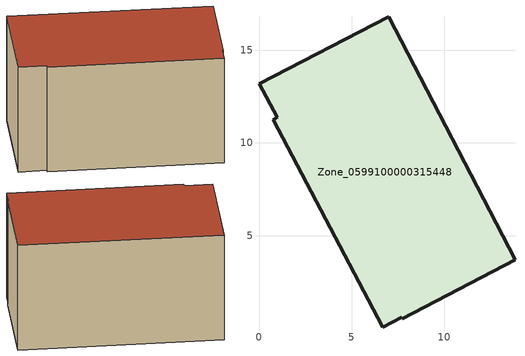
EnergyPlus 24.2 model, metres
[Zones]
Zone_0599100000315448
 floor ground (C_G): 0.98,11.38 0,13.19 6.99,16.8 13.81,3.69 7.72,0.52 7.69,0.58 6.69,0.06 0.77,11.25 z0
 wall outside (C_F): 13.81,3.69 6.99,16.8 0,13.19 0.98,11.38 0.77,11.25 6.69,0.06 7.69,0.58 7.72,0.52 13.81,3.69 z0:8.42
 roof outside (C_R): 6.69,0.06 7.69,0.58 7.72,0.52 13.81,3.69 6.99,16.8 0,13.19 0.98,11.38 0.77,11.25 z8.42
[BUILDING]
Pand.0599100000315448: North Axis=0; Terrain=City; Loads Convergence Tolerance Value=0.04; Temperature Convergence Tolerance Value=0.4; Solar Distribution=FullExterior; Maximum Number of Warmup Days=25; Minimum Number of Warmup Days=1
[Site:Location]
Rotterdam.The.Hague.AP_ZH_NLD Design_Conditions: Latitude=51.96; Longitude=4.45; Time Zone=1; Elevation=-4.5
[SITE:GROUNDTEMPERATURE:BUILDINGSURFACE]
18, 18, 18, 18, 18, 18, 18, 18, 18, 18, 18, 18
[MATERIAL] Thermal Absorptance=0.9; Solar Absorptance=0.7; Visible Absorptance=0.7
Name | Roughness | Thickness | Conductivity | Density | Specific Heat
G.TC.1946 | MediumSmooth | 0.15 | 1 | 540 | 1210
F.TC.1946 | Rough | 0.3 | 0.857143 | 1920 | 840
R.TC.1946 | MediumRough | 0.2 | 0.909091 | 1500 | 1000
[CONSTRUCTION]
C_G: G.TC.1946
C_F: F.TC.1946
C_R: R.TC.1946
[ZONE]
Zone_0599100000315448: Type=1; Multiplier=1; Ceiling Height=Autocalculate; Volume=Autocalculate; Floor Area=autocalculate; Part of Total Floor Area=Yes
[ZONEINFILTRATION:DESIGNFLOWRATE]
Infil_Zone_0599100000315448: Zone or ZoneList or Space or SpaceList=Zone_0599100000315448; Schedule=AlwaysOn; Design Flow Rate Calculation Method=Flow/Area; Flow Rate per Floor Area=0.003; Constant Term Coefficient=1; Temperature Term Coefficient=0; Velocity Term Coefficient=0; Velocity Squared Term Coefficient=0
[HVACTEMPLATE:ZONE:IDEALLOADSAIRSYSTEM]
Zone_0599100000315448: Maximum Heating Supply Air Temperature=50; Minimum Cooling Supply Air Temperature=13; Maximum Heating Supply Air Humidity Ratio=0.0156; Minimum Cooling Supply Air Humidity Ratio=0.0077; Heating Limit=NoLimit; Cooling Limit=NoLimit; Dehumidification Control Type=ConstantSensibleHeatRatio; Cooling Sensible Heat Ratio=0.7; Dehumidification Setpoint=60; Humidification Control Type=None; Humidification Setpoint=30; Outdoor Air Method=None; Outdoor Air Flow Rate per Person=0.00944; Outdoor Air Flow Rate per Zone Floor Area=0; Outdoor Air Flow Rate per Zone=0; Demand Controlled Ventilation Type=None; Outdoor Air Economizer Type=NoEconomizer; Heat Recovery Type=None; Sensible Heat Recovery Effectiveness=0.7; Latent Heat Recovery Effectiveness=0.65
[ZONECONTROL:THERMOSTAT]
ThermostatControl_Zone_0599100000315448: Zone or ZoneList=Zone_0599100000315448; Control Type Schedule=DualSetpointControlType; Control 1=Thermostat_Zone_0599100000315448; Temperature Difference Between Cutout And Setpoint=0
[THERMOSTATSETPOINT:DUALSETPOINT]
Thermostat_Zone_0599100000315448: Heating Setpoint Temperature Schedule=HeatingSetpoint_Zone_0599100000315448; Cooling Setpoint Temperature Schedule=CoolingSetpoint_Zone_0599100000315448
[SCHEDULE:COMPACT]
HeatingSetpoint_Zone_0599100000315448: Through: 12/31, For: AllDays, Until: 24:00, 21
CoolingSetpoint_Zone_0599100000315448: Through: 12/31, For: AllDays, Until: 24:00, 24
DualSetpointControlType: Through: 12/31, For: AllDays, Until: 24:00, 4
AlwaysOn: Through: 12/31, For: AllDays, Until: 24:00, 1
